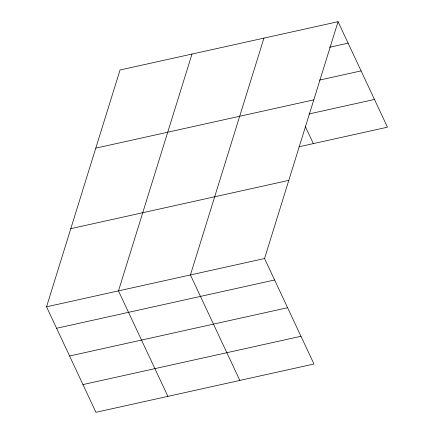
<?xml version="1.0" encoding="UTF-8"?>
<svg xmlns="http://www.w3.org/2000/svg" width="434" height="434" viewBox="0 0 434 434"><rect width="100%" height="100%" fill="white"/><g stroke="black" fill="none" stroke-linecap="round" stroke-linejoin="round"><path stroke-width="0.65" d="M338.053 21.7L264.545 258.523L313.961 364.007L95.947 412.3L46.536 306.811L120.039 69.993L338.053 21.7L387.464 127.189L298.82 146.822M191.985 54.055L118.477 290.878L167.893 396.361M263.926 38.121L190.423 274.939L239.834 380.428M329.574 47.268L348.106 43.167M319.402 80.127L361.093 70.894M95.784 148.146L313.793 99.853M308.954 113.974L374.477 99.462M70.791 228.664L288.805 180.37M46.536 306.811L264.545 258.523M56.588 328.278L274.603 279.984M69.581 356.005L287.59 307.711M82.959 384.573L300.974 336.279M305.433 126.728L313.343 143.605"/></g></svg>
